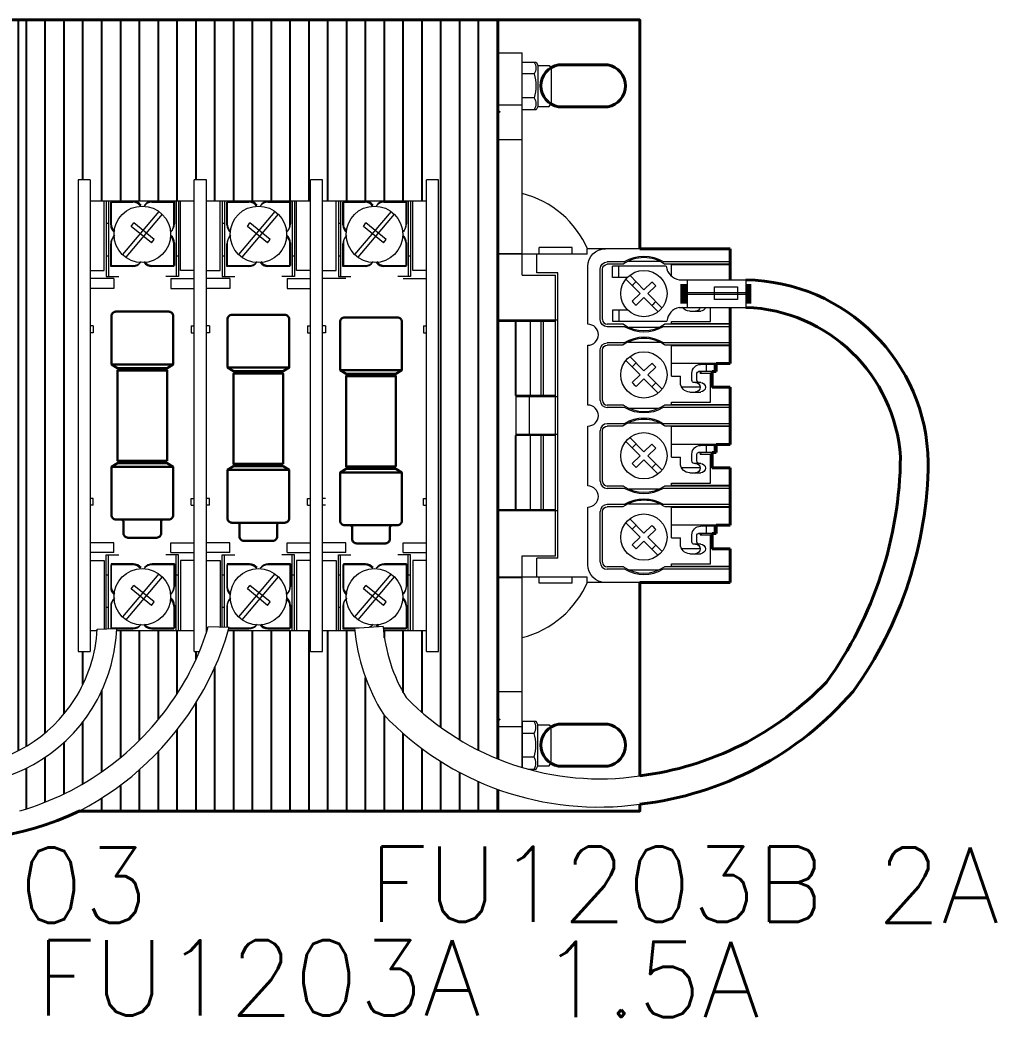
# Model space of a CAD drawing. Header units: inches. Extents: x 0 to 78.1, y 0 to 52.
# Drawn here: x 18.84 to 25.31, y 37.17 to 43.79 of the extents above; entities that cross this region are included whole.
import ezdxf
from ezdxf.enums import TextEntityAlignment as Align

# ---------------------------------------------------------------- set-up
doc = ezdxf.new("R2010")
doc.units = ezdxf.units.IN
doc.header["$MEASUREMENT"] = 0
doc.layers.add('CONTINUOUS1', color=7, linetype='Continuous', lineweight=20)
doc.layers.add('CONTINUOUS2', color=254, linetype='Continuous', lineweight=40)
for name, color, linetype in [('PDF_Geometry', 7, 'Continuous'), ('PRTG', 130, 'Continuous'), ('PSYMS', 7, 'Continuous'), ('PTAG', 150, 'Continuous')]:
    doc.layers.add(name, color=color, linetype=linetype)
doc.styles.add('WD', font='romans.shx')

# ---------------------------------------------------------------- blocks, each defined once
blk = doc.blocks.new('9070TF750D1')
for p, q in [((2.6654, 0.6135), (2.6654, 5.4325)), ((2.7904, 0.7024), (2.7904, 5.4325)), ((2.9154, 0.8284), (2.9154, 5.4325)), ((3.0404, 4.372), (3.0404, 5.4325)), ((3.1654, 4.232), (3.1654, 5.4325)), ((3.2904, 4.232), (3.2904, 5.4325)), ((3.4154, 4.232), (3.4154, 5.4325)), ((3.5404, 4.232), (3.5404, 5.4325)), ((3.6654, 4.232), (3.6654, 5.4325)), ((3.7904, 4.372), (3.7904, 5.4325)), ((3.9154, 4.232), (3.9154, 5.4325)), ((4.0404, 4.232), (4.0404, 5.4325)), ((4.1654, 4.232), (4.1654, 5.4325)), ((4.2904, 4.232), (4.2904, 5.4325)), ((4.4154, 4.232), (4.4154, 5.4325)), ((4.5404, 4.232), (4.5404, 5.4325)), ((4.6654, 4.232), (4.6654, 5.4325)), ((4.7904, 4.232), (4.7904, 5.4325)), ((4.9154, 4.232), (4.9154, 5.4325)), ((5.0404, 4.232), (5.0404, 5.4325)), ((5.1654, 4.232), (5.1654, 5.4325)), ((5.2904, 4.232), (5.2904, 5.4325)), ((5.4154, 0.7377), (5.4154, 5.4325)), ((5.5404, 0.6552), (5.5404, 5.4325)), ((5.6654, 0.5865), (5.6654, 5.4325)), ((5.7904, 0.5299), (5.7904, 5.4325)), ((3.2904, 0.5391), (3.2904, 1.382)), ((3.4154, 0.6528), (3.4154, 1.382)), ((3.5404, 0.7905), (3.5404, 1.382)), ((3.6654, 0.9617), (3.6654, 1.382)), ((4.0404, 0.1825), (4.0404, 1.382)), ((4.1654, 0.1825), (4.1654, 1.382)), ((4.2904, 0.1825), (4.2904, 1.382)), ((4.4154, 0.1825), (4.4154, 1.382)), ((4.5404, 0.1825), (4.5404, 1.382)), ((4.6654, 0.1825), (4.6654, 1.382)), ((4.7904, 0.1825), (4.7904, 1.382)), ((5.0404, 1.3316), (5.0404, 1.382)), ((5.1654, 0.9688), (5.1654, 1.382)), ((5.2904, 0.8367), (5.2904, 1.382)), ((3.0404, 1.0235), (3.0404, 1.242)), ((3.7904, 1.1903), (3.7904, 1.242)), ((3.9154, 0.1825), (3.9154, 1.1378)), ((4.9154, 0.1825), (4.9154, 1.0684)), ((3.1654, 0.4439), (3.1654, 0.9831)), ((3.7904, 0.1825), (3.7904, 0.9019)), ((5.0404, 0.1825), (5.0404, 0.8173)), ((3.0404, 0.3641), (3.0404, 0.7751)), ((3.6654, 0.1825), (3.6654, 0.7228)), ((5.1654, 0.1825), (5.1654, 0.6975)), ((2.9154, 0.2973), (2.9154, 0.6384)), ((5.2904, 0.1825), (5.2904, 0.5965)), ((2.7904, 0.2422), (2.7904, 0.5397)), ((3.5404, 0.1825), (3.5404, 0.578)), ((2.6654, 0.1975), (2.6654, 0.4672)), ((5.4154, 0.1825), (5.4154, 0.5111)), ((3.4154, 0.1825), (3.4154, 0.4574)), ((5.5404, 0.1825), (5.5404, 0.4387)), ((3.2904, 0.1825), (3.2904, 0.3556)), ((5.6654, 0.1825), (5.6654, 0.378)), ((3.1654, 0.1825), (3.1654, 0.2692)), ((5.7904, 0.1825), (5.7904, 0.3277)), ((3.0404, 0.1825), (3.0404, 0.1959))]:
    blk.add_line(p, q)
for points in [[(5.798, 0.5268), (5.798, 5.4325), (2.61, 5.4325), (2.61, 0.5827)], [(3.0149, 0.1825), (5.798, 0.1825), (5.798, 0.3249)]]:
    blk.add_lwpolyline(points)
at = {"layer": 'CONTINUOUS1'}
for p, q in [((5.798, 4.8309), (5.798, 5.2137)), ((5.798, 5.2137), (5.9542, 5.2137)), ((5.798, 5.2137), (5.9542, 5.2137)), ((5.9542, 3.7386), (5.9542, 5.2137)), ((5.9542, 5.1533), (6.0466, 5.1533)), ((5.9542, 4.8367), (5.9542, 5.1533)), ((6.0466, 5.1533), (6.0589, 5.1321)), ((6.0589, 5.1321), (6.0589, 4.8579)), ((6.0589, 5.1312), (6.1332, 5.1312)), ((6.1332, 5.1312), (6.1455, 5.11)), ((6.1455, 5.11), (6.1455, 4.88)), ((6.5235, 5.1348), (6.1945, 5.1348)), ((6.0331, 5.0742), (5.9542, 5.0742)), ((6.0331, 4.9159), (5.9542, 4.9159)), ((6.0331, 4.9159), (5.9542, 4.9159)), ((5.798, 4.87), (5.9542, 4.87)), ((5.798, 4.8309), (5.808, 4.8234)), ((6.0466, 4.8367), (5.9542, 4.8367)), ((6.0589, 4.8579), (6.0466, 4.8367)), ((6.0589, 4.8588), (6.1332, 4.8588)), ((6.1332, 4.8588), (6.1455, 4.88)), ((6.1945, 4.8553), (6.5235, 4.8553)), ((5.808, 4.8234), (5.798, 4.8159)), ((5.798, 0.7981), (5.798, 4.8159)), ((5.798, 4.6394), (5.9542, 4.6394)), ((3.009, 4.372), (3.009, 1.242)), ((3.089, 4.372), (3.009, 4.372)), ((3.089, 4.372), (3.089, 1.242)), ((3.779, 1.242), (3.779, 4.372)), ((3.859, 4.372), (3.779, 4.372)), ((3.859, 1.3678), (3.859, 4.372)), ((4.549, 1.242), (4.549, 4.372)), ((4.629, 4.372), (4.549, 4.372)), ((4.629, 1.242), (4.629, 4.372)), ((5.319, 1.242), (5.319, 4.372)), ((5.399, 4.372), (5.319, 4.372)), ((5.399, 1.242), (5.399, 4.372)), ((3.089, 4.232), (3.779, 4.232)), ((3.1801, 3.7689), (3.1801, 4.232)), ((3.1947, 4.232), (3.1947, 3.7304)), ((3.2096, 4.232), (3.2096, 3.7304)), ((3.2244, 4.2225), (3.3715, 4.2225)), ((3.2244, 4.0722), (3.2244, 4.2225)), ((3.3749, 4.2291), (3.2279, 4.2291)), ((3.2279, 4.2291), (3.2279, 4.0789)), ((3.4965, 4.2225), (3.6435, 4.2225)), ((3.647, 4.2291), (3.4999, 4.2291)), ((3.6435, 4.0722), (3.6435, 4.2225)), ((3.647, 4.2291), (3.647, 4.0789)), ((3.6583, 4.232), (3.6583, 3.7304)), ((3.6733, 4.232), (3.6733, 3.7304)), ((3.6878, 3.7689), (3.6878, 4.232)), ((3.859, 4.232), (4.549, 4.232)), ((3.9501, 3.7689), (3.9501, 4.232)), ((3.9647, 4.232), (3.9647, 3.7304)), ((3.9796, 4.232), (3.9796, 3.7304)), ((3.9944, 4.2225), (4.1415, 4.2225)), ((3.9944, 4.0722), (3.9944, 4.2225)), ((4.1449, 4.2291), (3.9979, 4.2291)), ((3.9979, 4.2291), (3.9979, 4.0789)), ((4.2665, 4.2225), (4.4135, 4.2225)), ((4.417, 4.2291), (4.2699, 4.2291)), ((4.4135, 4.0722), (4.4135, 4.2225)), ((4.417, 4.2291), (4.417, 4.0789)), ((4.4283, 4.232), (4.4283, 3.7304)), ((4.4433, 4.232), (4.4433, 3.7304)), ((4.4578, 3.7689), (4.4578, 4.232)), ((4.629, 4.232), (5.319, 4.232)), ((4.7201, 3.7689), (4.7201, 4.232)), ((4.7347, 4.232), (4.7347, 3.7304)), ((4.7496, 4.232), (4.7496, 3.7304)), ((4.7644, 4.0722), (4.7644, 4.2225)), ((4.7644, 4.2225), (4.9115, 4.2225)), ((4.7679, 4.2291), (4.7679, 4.0789)), ((4.9149, 4.2291), (4.7679, 4.2291)), ((5.0365, 4.2225), (5.1835, 4.2225)), ((5.187, 4.2291), (5.0399, 4.2291)), ((5.1835, 4.0722), (5.1835, 4.2225)), ((5.187, 4.2291), (5.187, 4.0789)), ((5.1983, 4.232), (5.1983, 3.7304)), ((5.2133, 4.232), (5.2133, 3.7304)), ((5.2278, 3.7689), (5.2278, 4.232)), ((3.5442, 4.1614), (3.3024, 3.8762)), ((3.5656, 4.1433), (3.3237, 3.8581)), ((4.3142, 4.1614), (4.0724, 3.8762)), ((4.3356, 4.1433), (4.0937, 3.8581)), ((5.0842, 4.1614), (4.8424, 3.8762)), ((5.1056, 4.1433), (4.8637, 3.8581)), ((3.2096, 4.0811), (3.1947, 4.0811)), ((3.3611, 4.0629), (3.3767, 4.0855)), ((3.4945, 3.953), (3.3611, 4.0629)), ((3.5129, 3.9765), (3.3767, 4.0855)), ((3.9796, 4.0811), (3.9647, 4.0811)), ((4.1311, 4.0629), (4.1467, 4.0855)), ((4.2645, 3.953), (4.1311, 4.0629)), ((4.2829, 3.9765), (4.1467, 4.0855)), ((4.7496, 4.0811), (4.7347, 4.0811)), ((4.9011, 4.0629), (4.9167, 4.0855)), ((5.0345, 3.953), (4.9011, 4.0629)), ((5.0529, 3.9765), (4.9167, 4.0855)), ((3.4945, 3.953), (3.5129, 3.9765)), ((4.2645, 3.953), (4.2829, 3.9765)), ((5.0345, 3.953), (5.0529, 3.9765)), ((3.2244, 3.797), (3.2244, 3.9472)), ((3.2279, 3.9539), (3.2279, 3.8037)), ((3.6435, 3.797), (3.6435, 3.9472)), ((3.647, 3.9539), (3.647, 3.8037)), ((3.9944, 3.797), (3.9944, 3.9472)), ((3.9979, 3.9539), (3.9979, 3.8037)), ((4.4135, 3.797), (4.4135, 3.9472)), ((4.417, 3.9539), (4.417, 3.8037)), ((4.7644, 3.797), (4.7644, 3.9472)), ((4.7679, 3.9539), (4.7679, 3.8037)), ((5.1835, 3.797), (5.1835, 3.9472)), ((5.187, 3.9539), (5.187, 3.8037)), ((6.0675, 3.8787), (6.0675, 3.922)), ((6.2862, 3.922), (6.0675, 3.922)), ((6.2862, 3.8787), (6.2862, 3.922)), ((6.3855, 3.8787), (6.3855, 3.9139)), ((7.3332, 3.9139), (6.3855, 3.9139)), ((7.3332, 3.7075), (7.3332, 3.9139)), ((3.2096, 3.865), (3.1947, 3.865)), ((3.6733, 3.865), (3.6583, 3.865)), ((3.9796, 3.865), (3.9647, 3.865)), ((4.4433, 3.865), (4.4283, 3.865)), ((4.7496, 3.865), (4.7347, 3.865)), ((5.2133, 3.865), (5.1983, 3.865)), ((5.798, 3.883), (5.9542, 3.883)), ((6.3855, 3.8787), (5.798, 3.8787)), ((5.798, 1.7353), (5.798, 3.8787)), ((6.0519, 3.7537), (6.0519, 3.8787)), ((3.3715, 3.797), (3.2244, 3.797)), ((3.2279, 3.8037), (3.3749, 3.8037)), ((3.6435, 3.797), (3.4965, 3.797)), ((3.4999, 3.8037), (3.647, 3.8037)), ((4.1415, 3.797), (3.9944, 3.797)), ((3.9979, 3.8037), (4.1449, 3.8037)), ((4.4135, 3.797), (4.2665, 3.797)), ((4.2699, 3.8037), (4.417, 3.8037)), ((4.9115, 3.797), (4.7644, 3.797)), ((4.7679, 3.8037), (4.9149, 3.8037)), ((5.1835, 3.797), (5.0365, 3.797)), ((5.0399, 3.8037), (5.187, 3.8037)), ((6.3898, 3.4136), (6.3898, 3.7969)), ((6.4714, 3.4439), (6.4714, 3.7796)), ((6.487, 3.4438), (6.487, 3.7798)), ((6.6225, 3.8108), (6.518, 3.8108)), ((6.6317, 3.8264), (6.5182, 3.8264)), ((6.5535, 3.7232), (6.5535, 3.7985)), ((6.909, 3.7985), (6.5535, 3.7985)), ((6.5946, 3.7232), (6.5946, 3.7985)), ((6.8656, 3.8294), (6.6586, 3.8294)), ((7.3332, 3.8264), (6.8926, 3.8264)), ((7.3332, 3.8108), (6.9018, 3.8108)), ((6.944, 3.7341), (6.944, 3.8077)), ((7.3332, 3.8075), (6.944, 3.8075)), ((3.089, 3.7689), (3.1801, 3.7689)), ((3.244, 3.716), (3.089, 3.716)), ((3.1947, 3.7304), (3.2779, 3.7304)), ((3.244, 3.716), (3.244, 3.651)), ((3.6733, 3.7304), (3.5901, 3.7304)), ((3.624, 3.716), (3.779, 3.716)), ((3.624, 3.716), (3.624, 3.651)), ((3.779, 3.7689), (3.6878, 3.7689)), ((3.859, 3.7689), (3.9501, 3.7689)), ((4.014, 3.716), (3.859, 3.716)), ((3.9647, 3.7304), (4.0479, 3.7304)), ((4.014, 3.716), (4.014, 3.651)), ((4.4433, 3.7304), (4.3601, 3.7304)), ((4.394, 3.716), (4.549, 3.716)), ((4.394, 3.716), (4.394, 3.651)), ((4.549, 3.7689), (4.4578, 3.7689)), ((4.629, 3.7689), (4.7201, 3.7689)), ((4.784, 3.716), (4.629, 3.716)), ((4.7347, 3.7304), (4.8179, 3.7304)), ((5.2133, 3.7304), (5.1301, 3.7304)), ((5.164, 3.716), (5.319, 3.716)), ((5.319, 3.7689), (5.2278, 3.7689)), ((5.9542, 3.7386), (6.1745, 3.7386)), ((6.1901, 3.7537), (6.0519, 3.7537)), ((6.1745, 1.8764), (6.1745, 3.7386)), ((6.1901, 1.8603), (6.1901, 3.7537)), ((6.6519, 3.7232), (6.5535, 3.7232)), ((6.6421, 3.7121), (6.7361, 3.6166)), ((6.6683, 3.7379), (6.7623, 3.6425)), ((6.9958, 3.7075), (7.439, 3.7075)), ((7.0486, 3.7075), (7.0486, 3.5254)), ((7.439, 3.7075), (7.439, 3.5254)), ((3.244, 3.651), (3.089, 3.651)), ((3.624, 3.651), (3.779, 3.651)), ((4.014, 3.651), (3.859, 3.651)), ((4.394, 3.651), (4.549, 3.651)), ((6.8137, 3.6931), (6.7623, 3.6425)), ((6.84, 3.6672), (6.7882, 3.6162)), ((7.049, 3.6749), (7.005, 3.6749)), ((7.049, 3.6722), (7.005, 3.6722)), ((7.049, 3.6695), (7.005, 3.6695)), ((7.049, 3.6667), (7.005, 3.6667)), ((7.049, 3.664), (7.005, 3.664)), ((7.049, 3.6613), (7.005, 3.6613)), ((7.049, 3.6586), (7.005, 3.6586)), ((7.049, 3.6559), (7.005, 3.6559)), ((7.049, 3.6532), (7.005, 3.6532)), ((7.049, 3.6505), (7.005, 3.6505)), ((7.049, 3.6477), (7.005, 3.6477)), ((7.049, 3.645), (7.005, 3.645)), ((7.049, 3.6423), (7.005, 3.6423)), ((7.049, 3.6396), (7.005, 3.6396)), ((7.4728, 3.6749), (7.439, 3.6749)), ((7.4728, 3.6722), (7.439, 3.6722)), ((7.4728, 3.6695), (7.439, 3.6695)), ((7.4728, 3.6667), (7.439, 3.6667)), ((7.4728, 3.664), (7.439, 3.664)), ((7.4728, 3.6613), (7.439, 3.6613)), ((7.4728, 3.6586), (7.439, 3.6586)), ((7.4728, 3.6559), (7.439, 3.6559)), ((7.4728, 3.6532), (7.439, 3.6532)), ((7.4728, 3.6505), (7.439, 3.6505)), ((7.4728, 3.6477), (7.439, 3.6477)), ((7.4728, 3.645), (7.439, 3.645)), ((7.4728, 3.6423), (7.439, 3.6423)), ((7.4728, 3.6396), (7.439, 3.6396)), ((6.7361, 3.6166), (6.6844, 3.5657)), ((6.762, 3.5904), (6.7103, 3.5395)), ((6.762, 3.5904), (6.856, 3.495)), ((6.7882, 3.6162), (6.8822, 3.5208)), ((7.049, 3.6369), (7.005, 3.6369)), ((7.049, 3.6342), (7.005, 3.6342)), ((7.049, 3.6314), (7.005, 3.6314)), ((7.049, 3.6287), (7.005, 3.6287)), ((7.049, 3.626), (7.005, 3.626)), ((7.049, 3.6233), (7.005, 3.6233)), ((7.049, 3.6206), (7.005, 3.6206)), ((7.049, 3.6179), (7.005, 3.6179)), ((7.049, 3.6152), (7.005, 3.6152)), ((7.049, 3.6124), (7.005, 3.6124)), ((7.049, 3.6097), (7.005, 3.6097)), ((7.049, 3.607), (7.005, 3.607)), ((7.049, 3.6043), (7.005, 3.6043)), ((7.049, 3.6016), (7.005, 3.6016)), ((7.049, 3.5989), (7.005, 3.5989)), ((7.049, 3.5961), (7.005, 3.5961)), ((7.049, 3.5934), (7.005, 3.5934)), ((7.049, 3.5907), (7.005, 3.5907)), ((7.049, 3.588), (7.005, 3.588)), ((7.049, 3.5853), (7.005, 3.5853)), ((7.049, 3.5826), (7.005, 3.5826)), ((7.049, 3.5799), (7.005, 3.5799)), ((7.049, 3.5771), (7.005, 3.5771)), ((7.049, 3.5744), (7.005, 3.5744)), ((7.439, 3.6227), (7.0486, 3.6227)), ((7.439, 3.6102), (7.0486, 3.6102)), ((7.4728, 3.6369), (7.439, 3.6369)), ((7.4728, 3.6342), (7.439, 3.6342)), ((7.4728, 3.6314), (7.439, 3.6314)), ((7.4728, 3.6287), (7.439, 3.6287)), ((7.4728, 3.626), (7.439, 3.626)), ((7.4728, 3.6233), (7.439, 3.6233)), ((7.4728, 3.6206), (7.439, 3.6206)), ((7.4728, 3.6179), (7.439, 3.6179)), ((7.4728, 3.6152), (7.439, 3.6152)), ((7.4728, 3.6124), (7.439, 3.6124)), ((7.4728, 3.6097), (7.439, 3.6097)), ((7.4728, 3.607), (7.439, 3.607)), ((7.4728, 3.6043), (7.439, 3.6043)), ((7.4728, 3.6016), (7.439, 3.6016)), ((7.4728, 3.5989), (7.439, 3.5989)), ((7.4728, 3.5961), (7.439, 3.5961)), ((7.4728, 3.5934), (7.439, 3.5934)), ((7.4728, 3.5907), (7.439, 3.5907)), ((7.4728, 3.588), (7.439, 3.588)), ((7.4728, 3.5853), (7.439, 3.5853)), ((7.4728, 3.5826), (7.439, 3.5826)), ((7.4728, 3.5799), (7.439, 3.5799)), ((7.4728, 3.5771), (7.439, 3.5771)), ((7.4728, 3.5744), (7.439, 3.5744)), ((6.9958, 3.5254), (7.439, 3.5254)), ((7.049, 3.5717), (7.005, 3.5717)), ((7.049, 3.569), (7.005, 3.569)), ((7.049, 3.5663), (7.005, 3.5663)), ((7.049, 3.5636), (7.005, 3.5636)), ((7.049, 3.5609), (7.005, 3.5609)), ((7.049, 3.5581), (7.005, 3.5581)), ((7.049, 3.5554), (7.005, 3.5554)), ((7.049, 3.5527), (7.005, 3.5527)), ((7.2047, 3.4324), (7.2047, 3.5254)), ((7.3332, 3.5254), (7.3332, 3.1524)), ((7.4728, 3.5717), (7.439, 3.5717)), ((7.4728, 3.569), (7.439, 3.569)), ((7.4728, 3.5663), (7.439, 3.5663)), ((7.4728, 3.5636), (7.439, 3.5636)), ((7.4728, 3.5609), (7.439, 3.5609)), ((7.4728, 3.5581), (7.439, 3.5581)), ((7.4728, 3.5554), (7.439, 3.5554)), ((7.4728, 3.5527), (7.439, 3.5527)), ((6.5535, 3.5062), (6.5535, 3.4344)), ((6.6553, 3.5062), (6.5535, 3.5062)), ((6.5946, 3.5062), (6.5946, 3.4344)), ((7.0665, 3.5004), (7.1384, 3.5004)), ((3.109, 3.402), (3.089, 3.402)), ((3.109, 3.402), (3.109, 3.357)), ((3.759, 3.402), (3.779, 3.402)), ((3.759, 3.402), (3.759, 3.357)), ((3.879, 3.402), (3.859, 3.402)), ((3.879, 3.402), (3.879, 3.357)), ((4.529, 3.402), (4.549, 3.402)), ((4.529, 3.402), (4.529, 3.357)), ((4.649, 3.402), (4.629, 3.402)), ((4.649, 3.402), (4.649, 3.357)), ((5.299, 3.402), (5.319, 3.402)), ((5.299, 3.402), (5.299, 3.357)), ((6.1901, 3.4398), (5.798, 3.4398)), ((6.1745, 3.4325), (5.798, 3.4325)), ((5.9089, 2.9403), (5.9089, 3.4325)), ((5.9149, 2.1742), (5.9149, 3.4398)), ((6.0086, 2.932), (6.0086, 3.4398)), ((6.0808, 2.9403), (6.0808, 3.4325)), ((6.0964, 2.932), (6.0964, 3.4398)), ((6.1901, 2.932), (6.1901, 3.4398)), ((6.6264, 3.4128), (6.518, 3.4128)), ((6.6363, 3.3971), (6.5182, 3.3971)), ((6.5535, 3.4344), (6.9142, 3.4344)), ((6.8602, 3.3919), (6.664, 3.3919)), ((7.3332, 3.3971), (6.888, 3.3971)), ((7.3332, 3.4128), (6.8978, 3.4128)), ((6.944, 3.4324), (7.2047, 3.4324)), ((6.944, 3.4162), (6.944, 3.4324)), ((7.3332, 3.416), (6.944, 3.416)), ((3.109, 3.357), (3.089, 3.357)), ((3.759, 3.357), (3.779, 3.357)), ((3.879, 3.357), (3.859, 3.357)), ((4.529, 3.357), (4.549, 3.357)), ((4.649, 3.357), (4.629, 3.357)), ((5.299, 3.357), (5.319, 3.357)), ((5.798, 2.37), (5.798, 3.245)), ((6.3898, 2.8771), (6.3898, 3.2736)), ((6.4714, 2.9074), (6.4714, 3.2431)), ((6.487, 2.9073), (6.487, 3.2433)), ((6.6225, 3.2743), (6.518, 3.2743)), ((6.6317, 3.2899), (6.5182, 3.2899)), ((6.8713, 3.2926), (6.6586, 3.2926)), ((7.3332, 3.2899), (6.8926, 3.2899)), ((7.3332, 3.2743), (6.9018, 3.2743)), ((6.944, 3.0684), (6.944, 3.2743)), ((7.3332, 3.271), (6.944, 3.271)), ((6.6683, 3.1985), (6.7623, 3.1031)), ((6.6421, 3.1727), (6.7361, 3.0772)), ((6.8137, 3.1537), (6.7623, 3.1031)), ((6.84, 3.1278), (6.7882, 3.0768)), ((7.3332, 3.1524), (6.944, 3.1524)), ((7.2312, 3.1462), (7.1376, 3.1462)), ((7.176, 3.0986), (7.176, 3.1462)), ((7.2312, 3.0986), (7.2312, 3.1462)), ((6.7361, 3.0772), (6.6844, 3.0263)), ((6.762, 3.051), (6.7103, 3.0001)), ((6.762, 3.051), (6.856, 2.9556)), ((6.7882, 3.0768), (6.8822, 2.9814)), ((6.944, 3.0684), (7.004, 3.0684)), ((7.004, 3.0261), (7.004, 3.0684)), ((7.08, 3.0417), (7.08, 3.0886)), ((7.1137, 3.0417), (7.1137, 3.0886)), ((7.2312, 3.0986), (7.1237, 3.0986)), ((7.1352, 3.0886), (7.2047, 3.0886)), ((7.2047, 2.8956), (7.2047, 3.0886)), ((7.1359, 2.9962), (7.0118, 2.9962)), ((7.1384, 3.0261), (7.0956, 3.0261)), ((7.3332, 2.9962), (7.2047, 2.9962)), ((7.3332, 2.6159), (7.3332, 2.9962)), ((6.1745, 2.9403), (5.9089, 2.9403)), ((6.1901, 2.932), (5.9149, 2.932)), ((6.0026, 2.6747), (6.0026, 2.9403)), ((7.0665, 2.9636), (7.1384, 2.9636)), ((6.6264, 2.8763), (6.518, 2.8763)), ((6.6363, 2.8606), (6.5182, 2.8606)), ((6.8596, 2.8551), (6.6586, 2.8551)), ((7.3332, 2.8606), (6.888, 2.8606)), ((7.3332, 2.8763), (6.8978, 2.8763)), ((6.944, 2.8956), (7.2047, 2.8956)), ((6.944, 2.8763), (6.944, 2.8956)), ((7.3332, 2.8795), (6.944, 2.8795)), ((6.3898, 2.3404), (6.3898, 2.7371)), ((6.6225, 2.7378), (6.518, 2.7378)), ((6.6317, 2.7534), (6.5182, 2.7534)), ((6.8656, 2.7561), (6.6586, 2.7561)), ((7.3332, 2.7534), (6.8926, 2.7534)), ((7.3332, 2.7378), (6.9018, 2.7378)), ((6.944, 2.5319), (6.944, 2.7378)), ((7.3332, 2.7345), (6.944, 2.7345)), ((6.1745, 2.6747), (5.9089, 2.6747)), ((5.9089, 2.1825), (5.9089, 2.6747)), ((6.1901, 2.682), (5.9149, 2.682)), ((6.0086, 2.1742), (6.0086, 2.682)), ((6.0808, 2.1825), (6.0808, 2.6747)), ((6.0964, 2.1742), (6.0964, 2.682)), ((6.1901, 2.1742), (6.1901, 2.682)), ((6.4714, 2.3709), (6.4714, 2.7066)), ((6.487, 2.3708), (6.487, 2.7068)), ((6.6683, 2.6617), (6.7623, 2.5663)), ((6.6421, 2.6359), (6.7361, 2.5405)), ((6.8137, 2.6169), (6.7623, 2.5663)), ((6.84, 2.5911), (6.7882, 2.5401)), ((7.3332, 2.6159), (6.944, 2.6159)), ((7.2312, 2.6097), (7.1376, 2.6097)), ((7.176, 2.5621), (7.176, 2.6097)), ((7.2312, 2.5621), (7.2312, 2.6097)), ((6.7361, 2.5405), (6.6844, 2.4895)), ((6.7882, 2.5401), (6.8822, 2.4446)), ((6.944, 2.5319), (7.004, 2.5319)), ((7.004, 2.4896), (7.004, 2.5319)), ((7.08, 2.5052), (7.08, 2.5521)), ((7.1137, 2.5052), (7.1137, 2.5521)), ((7.2312, 2.5621), (7.1237, 2.5621)), ((7.1352, 2.5521), (7.2047, 2.5521)), ((7.2047, 2.3591), (7.2047, 2.5521)), ((6.762, 2.5142), (6.7103, 2.4633)), ((6.762, 2.5142), (6.856, 2.4188)), ((7.1359, 2.4597), (7.0118, 2.4597)), ((7.1384, 2.4896), (7.0956, 2.4896)), ((7.3332, 2.4597), (7.2047, 2.4597)), ((7.3332, 2.0792), (7.3332, 2.4597)), ((7.0665, 2.4271), (7.1384, 2.4271)), ((6.6264, 2.3398), (6.518, 2.3398)), ((6.6363, 2.3241), (6.5182, 2.3241)), ((6.8596, 2.3186), (6.6646, 2.3186)), ((7.3332, 2.3241), (6.888, 2.3241)), ((7.3332, 2.3398), (6.8978, 2.3398)), ((6.944, 2.3591), (7.2047, 2.3591)), ((6.944, 2.3398), (6.944, 2.3591)), ((7.3332, 2.343), (6.944, 2.343)), ((3.109, 2.257), (3.089, 2.257)), ((3.109, 2.212), (3.109, 2.257)), ((3.759, 2.257), (3.779, 2.257)), ((3.759, 2.212), (3.759, 2.257)), ((3.879, 2.257), (3.859, 2.257)), ((3.879, 2.212), (3.879, 2.257)), ((4.529, 2.257), (4.549, 2.257)), ((4.529, 2.212), (4.529, 2.257)), ((4.649, 2.257), (4.629, 2.257)), ((5.299, 2.212), (5.299, 2.257)), ((5.299, 2.257), (5.319, 2.257)), ((3.109, 2.212), (3.089, 2.212)), ((3.759, 2.212), (3.779, 2.212)), ((3.879, 2.212), (3.859, 2.212)), ((4.529, 2.212), (4.549, 2.212)), ((4.649, 2.212), (4.629, 2.212)), ((5.299, 2.212), (5.319, 2.212)), ((6.3898, 1.8171), (6.3898, 2.2004)), ((6.6225, 2.201), (6.518, 2.201)), ((6.6317, 2.2166), (6.5182, 2.2166)), ((6.8656, 2.2196), (6.6586, 2.2196)), ((7.3332, 2.2166), (6.8926, 2.2166)), ((7.3332, 2.201), (6.9018, 2.201)), ((6.944, 1.9954), (6.944, 2.201)), ((7.3332, 2.1978), (6.944, 2.1978)), ((6.1745, 2.1825), (5.798, 2.1825)), ((6.1901, 2.1742), (5.798, 2.1742)), ((6.4714, 1.8342), (6.4714, 2.1698)), ((6.487, 1.834), (6.487, 2.17)), ((6.6683, 2.1223), (6.7623, 2.0269)), ((6.6421, 2.0965), (6.7361, 2.0011)), ((6.8137, 2.0775), (6.7623, 2.0269)), ((6.84, 2.0517), (6.7882, 2.0007)), ((7.3332, 2.0792), (6.944, 2.0792)), ((7.2312, 2.0732), (7.1376, 2.0732)), ((7.176, 2.0256), (7.176, 2.0732)), ((7.2312, 2.0256), (7.2312, 2.0732)), ((6.7361, 2.0011), (6.6844, 1.9501)), ((6.7882, 2.0007), (6.8822, 1.9052)), ((6.944, 1.9954), (7.004, 1.9954)), ((7.004, 1.9531), (7.004, 1.9954)), ((7.08, 1.9687), (7.08, 2.0156)), ((7.1137, 1.9687), (7.1137, 2.0156)), ((7.2312, 2.0256), (7.1237, 2.0256)), ((7.1352, 2.0156), (7.2047, 2.0156)), ((7.2047, 1.8226), (7.2047, 2.0156)), ((3.244, 1.963), (3.089, 1.963)), ((3.244, 1.898), (3.244, 1.963)), ((3.624, 1.963), (3.779, 1.963)), ((3.624, 1.898), (3.624, 1.963)), ((4.014, 1.963), (3.859, 1.963)), ((4.014, 1.898), (4.014, 1.963)), ((4.394, 1.963), (4.549, 1.963)), ((4.394, 1.898), (4.394, 1.963)), ((4.784, 1.963), (4.629, 1.963)), ((4.784, 1.898), (4.784, 1.963)), ((5.164, 1.963), (5.319, 1.963)), ((5.164, 1.898), (5.164, 1.963)), ((6.762, 1.9748), (6.7103, 1.9239)), ((6.762, 1.9748), (6.856, 1.8794)), ((7.1359, 1.9229), (7.0118, 1.9229)), ((7.1384, 1.9531), (7.0956, 1.9531)), ((7.3332, 1.9229), (7.2047, 1.9229)), ((7.3332, 1.7001), (7.3332, 1.9229)), ((3.244, 1.898), (3.089, 1.898)), ((3.1947, 1.3924), (3.1947, 1.8837)), ((3.1947, 1.8837), (3.2779, 1.8837)), ((3.2096, 1.3929), (3.2096, 1.8837)), ((3.6733, 1.8837), (3.5901, 1.8837)), ((3.624, 1.898), (3.779, 1.898)), ((3.6583, 1.382), (3.6583, 1.8837)), ((3.6733, 1.382), (3.6733, 1.8837)), ((4.014, 1.898), (3.859, 1.898)), ((3.9647, 1.4044), (3.9647, 1.8837)), ((3.9647, 1.8837), (4.0479, 1.8837)), ((3.9796, 1.404), (3.9796, 1.8837)), ((4.4433, 1.8837), (4.3601, 1.8837)), ((4.394, 1.898), (4.549, 1.898)), ((4.4283, 1.382), (4.4283, 1.8837)), ((4.4433, 1.382), (4.4433, 1.8837)), ((4.784, 1.898), (4.629, 1.898)), ((4.7347, 1.382), (4.7347, 1.8837)), ((4.7347, 1.8837), (4.8179, 1.8837)), ((4.7496, 1.382), (4.7496, 1.8837)), ((5.2133, 1.8837), (5.1301, 1.8837)), ((5.164, 1.898), (5.319, 1.898)), ((5.1983, 1.382), (5.1983, 1.8837)), ((5.2133, 1.382), (5.2133, 1.8837)), ((5.9542, 0.4722), (5.9542, 1.8764)), ((5.9542, 1.8764), (6.1745, 1.8764)), ((6.1901, 1.8603), (6.0519, 1.8603)), ((6.0519, 1.7353), (6.0519, 1.8603)), ((7.0665, 1.8906), (7.1384, 1.8906)), ((3.089, 1.8452), (3.1801, 1.8452)), ((3.1801, 1.8452), (3.1801, 1.3919)), ((3.3715, 1.8171), (3.2244, 1.8171)), ((3.2244, 1.8171), (3.2244, 1.6668)), ((3.3749, 1.8237), (3.2279, 1.8237)), ((3.2279, 1.8237), (3.2279, 1.6735)), ((3.6435, 1.8171), (3.4965, 1.8171)), ((3.647, 1.8237), (3.4999, 1.8237)), ((3.6435, 1.8171), (3.6435, 1.6668)), ((3.647, 1.8237), (3.647, 1.6735)), ((3.6878, 1.8452), (3.6878, 1.382)), ((3.779, 1.8452), (3.6878, 1.8452)), ((3.859, 1.8452), (3.9501, 1.8452)), ((3.9501, 1.8452), (3.9501, 1.4048)), ((4.1415, 1.8171), (3.9944, 1.8171)), ((3.9944, 1.8171), (3.9944, 1.6668)), ((4.1449, 1.8237), (3.9979, 1.8237)), ((3.9979, 1.8237), (3.9979, 1.6735)), ((4.4135, 1.8171), (4.2665, 1.8171)), ((4.417, 1.8237), (4.2699, 1.8237)), ((4.4135, 1.8171), (4.4135, 1.6668)), ((4.417, 1.8237), (4.417, 1.6735)), ((4.4578, 1.8452), (4.4578, 1.382)), ((4.549, 1.8452), (4.4578, 1.8452)), ((4.629, 1.8452), (4.7201, 1.8452)), ((4.7201, 1.8452), (4.7201, 1.382)), ((4.7644, 1.8171), (4.7644, 1.6668)), ((4.9115, 1.8171), (4.7644, 1.8171)), ((4.7679, 1.8237), (4.7679, 1.6735)), ((4.9149, 1.8237), (4.7679, 1.8237)), ((5.1835, 1.8171), (5.0365, 1.8171)), ((5.187, 1.8237), (5.0399, 1.8237)), ((5.1835, 1.8171), (5.1835, 1.6668)), ((5.187, 1.8237), (5.187, 1.6735)), ((5.2278, 1.8452), (5.2278, 1.382)), ((5.319, 1.8452), (5.2278, 1.8452)), ((6.6264, 1.803), (6.518, 1.803)), ((6.6363, 1.7874), (6.5182, 1.7874)), ((7.3332, 1.7874), (6.888, 1.7874)), ((7.3332, 1.803), (6.8978, 1.803)), ((6.944, 1.8226), (7.2047, 1.8226)), ((6.944, 1.803), (6.944, 1.8226)), ((7.3332, 1.8063), (6.944, 1.8063)), ((3.2096, 1.7491), (3.1947, 1.7491)), ((3.5442, 1.756), (3.3024, 1.4708)), ((3.5656, 1.7379), (3.3237, 1.4527)), ((3.6733, 1.7491), (3.6583, 1.7491)), ((3.9796, 1.7491), (3.9647, 1.7491)), ((4.3142, 1.756), (4.0724, 1.4708)), ((4.3356, 1.7379), (4.0937, 1.4527)), ((4.4433, 1.7491), (4.4283, 1.7491)), ((4.7496, 1.7491), (4.7347, 1.7491)), ((5.0842, 1.756), (4.8424, 1.4708)), ((5.1056, 1.7379), (4.8637, 1.4527)), ((5.2133, 1.7491), (5.1983, 1.7491)), ((6.3855, 1.7353), (5.798, 1.7353)), ((5.798, 1.7319), (5.9542, 1.7319)), ((6.0675, 1.6943), (6.0675, 1.7353)), ((6.2862, 1.6943), (6.2862, 1.7353)), ((6.3855, 1.7001), (6.3855, 1.7353)), ((6.8602, 1.7821), (6.6641, 1.7821)), ((3.3611, 1.6575), (3.3767, 1.6801)), ((3.4945, 1.5476), (3.3611, 1.6575)), ((3.5129, 1.5711), (3.3767, 1.6801)), ((4.1311, 1.6575), (4.1467, 1.6801)), ((4.2645, 1.5476), (4.1311, 1.6575)), ((4.2829, 1.5711), (4.1467, 1.6801)), ((4.9011, 1.6575), (4.9167, 1.6801)), ((5.0345, 1.5476), (4.9011, 1.6575)), ((5.0529, 1.5711), (4.9167, 1.6801)), ((6.2862, 1.6943), (6.0675, 1.6943)), ((7.3332, 1.7001), (6.3855, 1.7001)), ((3.2096, 1.533), (3.1947, 1.533)), ((3.2244, 1.5418), (3.2244, 1.3916)), ((3.2279, 1.5485), (3.2279, 1.3982)), ((3.4945, 1.5476), (3.5129, 1.5711)), ((3.6435, 1.5418), (3.6435, 1.3916)), ((3.647, 1.5485), (3.647, 1.3982)), ((3.9796, 1.533), (3.9647, 1.533)), ((3.9944, 1.5418), (3.9944, 1.4036)), ((3.9979, 1.5485), (3.9979, 1.4035)), ((4.2645, 1.5476), (4.2829, 1.5711)), ((4.4135, 1.5418), (4.4135, 1.3916)), ((4.417, 1.5485), (4.417, 1.3982)), ((4.7496, 1.533), (4.7347, 1.533)), ((4.7644, 1.5418), (4.7644, 1.3916)), ((4.7679, 1.5485), (4.7679, 1.3982)), ((5.0345, 1.5476), (5.0529, 1.5711)), ((5.1835, 1.5418), (5.1835, 1.3916)), ((5.187, 1.5485), (5.187, 1.3982)), ((3.1352, 1.3903), (3.2645, 1.3947)), ((3.2279, 1.3982), (3.3749, 1.3982)), ((3.2644, 1.3916), (3.3715, 1.3916)), ((3.4965, 1.3916), (3.6435, 1.3916)), ((3.4999, 1.3982), (3.647, 1.3982)), ((3.8726, 1.407), (4.0111, 1.4031)), ((4.0078, 1.3916), (4.1415, 1.3916)), ((4.0097, 1.3982), (4.1449, 1.3982)), ((4.2665, 1.3916), (4.4135, 1.3916)), ((4.2699, 1.3982), (4.417, 1.3982)), ((4.7644, 1.3916), (4.8427, 1.3916)), ((4.7679, 1.3982), (4.8714, 1.3982)), ((4.8422, 1.3962), (5.031, 1.4093)), ((5.0365, 1.3916), (5.1835, 1.3916)), ((5.0399, 1.3982), (5.187, 1.3982)), ((3.089, 1.382), (3.1347, 1.382)), ((3.2639, 1.382), (3.779, 1.382)), ((3.859, 1.382), (3.8635, 1.382)), ((4.005, 1.382), (4.549, 1.382)), ((4.629, 1.382), (4.8436, 1.382)), ((5.0337, 1.382), (5.319, 1.382)), ((3.009, 1.242), (3.089, 1.242)), ((3.779, 1.242), (3.8127, 1.242)), ((4.549, 1.242), (4.629, 1.242)), ((5.319, 1.242), (5.399, 1.242)), ((5.798, 0.9756), (5.9542, 0.9756)), ((5.798, 0.7981), (5.808, 0.7906)), ((5.808, 0.7906), (5.798, 0.7831)), ((5.798, 0.5268), (5.798, 0.7831)), ((5.798, 0.745), (5.9542, 0.745)), ((5.9542, 0.7777), (5.9542, 0.4722)), ((6.0466, 0.7777), (5.9542, 0.7777)), ((6.0589, 0.7564), (6.0466, 0.7777)), ((6.0589, 0.4822), (6.0589, 0.7564)), ((6.0589, 0.7556), (6.1332, 0.7556)), ((6.1332, 0.7556), (6.1455, 0.7344)), ((6.1455, 0.5043), (6.1455, 0.7344)), ((6.1945, 0.7598), (6.5235, 0.7598)), ((6.0331, 0.6985), (5.9542, 0.6985)), ((6.0331, 0.6985), (5.9542, 0.6985)), ((6.0331, 0.5402), (5.9542, 0.5402)), ((6.0466, 0.461), (6.0589, 0.4822)), ((6.0589, 0.4831), (6.1332, 0.4831)), ((6.1332, 0.4831), (6.1455, 0.5043)), ((6.5235, 0.4803), (6.1945, 0.4803)), ((5.9932, 0.461), (6.0466, 0.461))]:
    blk.add_line(p, q, dxfattribs=at)
for points in [[(6.0331, 5.1533, -0.309401), (6.0331, 5.0742, -0.154701), (6.0331, 4.9159, -0.309401), (6.0331, 4.8367, -0.309401)], [(2.9845, 0.9233, 0.128797), (3.1352, 1.3903)], [(3.1356, 0.9233, 0.113297), (3.2645, 1.3947)], [(3.6473, 0.9344, 0.0766), (3.8711, 1.4068)], [(3.81, 0.9344, 0.065963), (4.0111, 1.4031)], [(4.8422, 1.3962, 0.115953), (5.0331, 0.8249)], [(5.0311, 1.4086, 0.114764), (5.184, 0.9367)], [(2.6221, 0.1844, 0.176029), (3.6473, 0.9344)], [(3.0186, 0.1844, 0.139277), (3.81, 0.9344)], [(5.184, 0.9367, 0.239814), (6.734, 0.4161, 0.239814)], [(2.2521, 0.4798, 0.233038), (2.9845, 0.9233)], [(2.2568, 0.359, 0.26146), (3.1356, 0.9233)], [(5.0331, 0.8249, 0.242804), (6.734, 0.2286, 0.242804)], [(6.0331, 0.461, 0.309401), (6.0331, 0.5402, 0.154701), (6.0331, 0.6985, 0.309401), (6.0331, 0.7777, 0.309401)]]:
    blk.add_lwpolyline(points, format="xyb", dxfattribs=at)
blk.add_lwpolyline([(7.2299, 3.5766), (7.2299, 3.6607), (7.3826, 3.6607), (7.3826, 3.5766)], close=True, dxfattribs=at)
for centre, radius in [((3.434, 4.0097), 0.1875), ((3.434, 4.0097), 0.1875), ((4.204, 4.0097), 0.1875), ((4.204, 4.0097), 0.1875), ((4.974, 4.0097), 0.1875), ((4.974, 4.0097), 0.1875), ((6.7621, 3.6164), 0.1535), ((6.7621, 3.077), 0.1535), ((6.7621, 2.5403), 0.1535), ((6.7621, 2.0009), 0.1535), ((3.434, 1.6043), 0.1875), ((3.434, 1.6043), 0.1875), ((4.204, 1.6043), 0.1875), ((4.204, 1.6043), 0.1875), ((4.974, 1.6043), 0.1875), ((4.974, 1.6043), 0.1875)]:
    blk.add_circle(centre, radius, dxfattribs=at)
for centre, radius, start, end in [((6.2213, 4.995), 0.1423, 100.86383, 259.13617), ((6.4967, 4.995), 0.1423, 280.86383, 79.13617), ((5.7953, 3.6547), 0.6462, 23.12317, 75.75935), ((3.3715, 4.16), 0.0625, 36.20303, 90), ((3.3749, 4.1666), 0.0625, 36.20281, 90), ((3.4965, 4.16), 0.0625, 90, 143.797), ((3.4999, 4.1666), 0.0625, 90, 143.79719), ((4.1415, 4.16), 0.0625, 36.20303, 90), ((4.1449, 4.1666), 0.0625, 36.20281, 90), ((4.2665, 4.16), 0.0625, 90, 143.797), ((4.2699, 4.1666), 0.0625, 90, 143.79719), ((4.9115, 4.16), 0.0625, 36.20303, 90), ((4.9149, 4.1666), 0.0625, 36.20281, 90), ((5.0365, 4.16), 0.0625, 90, 143.797), ((5.0399, 4.1666), 0.0625, 90, 143.79719), ((3.2869, 4.0722), 0.0625, 180, 230.70631), ((3.2904, 4.0789), 0.0625, 180, 230.70631), ((3.581, 4.0722), 0.0625, 309.29374, 0), ((3.5845, 4.0789), 0.0625, 309.29396, 0), ((4.0569, 4.0722), 0.0625, 180, 230.70631), ((4.0604, 4.0789), 0.0625, 180, 230.70631), ((4.351, 4.0722), 0.0625, 309.29374, 0), ((4.3545, 4.0789), 0.0625, 309.29396, 0), ((4.8269, 4.0722), 0.0625, 180, 230.70631), ((4.8304, 4.0789), 0.0625, 180, 230.70631), ((5.121, 4.0722), 0.0625, 309.29374, 0), ((5.1245, 4.0789), 0.0625, 309.29396, 0), ((3.2869, 3.9472), 0.0625, 129.29369, 180), ((3.2904, 3.9539), 0.0625, 129.29369, 180), ((3.581, 3.9472), 0.0625, 0, 50.70604), ((3.5845, 3.9539), 0.0625, 0, 50.70626), ((4.0569, 3.9472), 0.0625, 129.29369, 180), ((4.0604, 3.9539), 0.0625, 129.29369, 180), ((4.351, 3.9472), 0.0625, 0, 50.70604), ((4.3545, 3.9539), 0.0625, 0, 50.70626), ((4.8269, 3.9472), 0.0625, 129.29369, 180), ((4.8304, 3.9539), 0.0625, 129.29369, 180), ((5.121, 3.9472), 0.0625, 0, 50.70604), ((5.1245, 3.9539), 0.0625, 0, 50.70626), ((6.7621, 3.6131), 0.242, 54.76126, 125.23876), ((6.7621, 3.6131), 0.25, 58.55255, 121.44746), ((3.3715, 3.8595), 0.0625, 270, 323.79719), ((3.3749, 3.8662), 0.0625, 270, 323.79697), ((3.4965, 3.8595), 0.0625, 216.20281, 270), ((3.4999, 3.8662), 0.0625, 216.203, 270), ((4.1415, 3.8595), 0.0625, 270, 323.79719), ((4.1449, 3.8662), 0.0625, 270, 323.79697), ((4.2665, 3.8595), 0.0625, 216.20281, 270), ((4.2699, 3.8662), 0.0625, 216.203, 270), ((4.9115, 3.8595), 0.0625, 270, 323.79719), ((4.9149, 3.8662), 0.0625, 270, 323.79697), ((5.0365, 3.8595), 0.0625, 216.20281, 270), ((5.0399, 3.8662), 0.0625, 216.203, 270), ((7.0193, 3.8167), 0.1118, 189.39287, 257.87295), ((6.7782, 3.6024), 0.1151, 126.14475, 144.55856), ((6.7471, 3.5992), 0.1151, 36.24192, 54.65789), ((6.7782, 3.6324), 0.1151, 215.44144, 233.85525), ((6.7471, 3.6317), 0.1151, 305.36457, 323.77837), ((7.0196, 3.4219), 0.1062, 102.95385, 173.27232), ((6.518, 3.4438), 0.031, 180, 270), ((6.3898, 3.3436), 0.07, 270, 90), ((6.7621, 3.6131), 0.242, 235.89243, 304.10759), ((6.7621, 3.6131), 0.25, 239.76765, 300.23235), ((6.7621, 3.0766), 0.242, 54.76126, 125.23876), ((6.7621, 3.0766), 0.25, 58.55255, 121.44746), ((6.7782, 3.0629), 0.1151, 126.14475, 144.55856), ((6.7471, 3.0598), 0.1151, 36.24192, 54.65789), ((6.7782, 3.093), 0.1151, 215.44144, 233.85525), ((6.7471, 3.0923), 0.1151, 305.36457, 323.77837), ((6.3898, 2.8071), 0.07, 270, 90), ((6.5182, 2.9074), 0.0468, 180, 270), ((6.518, 2.9073), 0.031, 180, 270), ((6.7621, 3.0766), 0.242, 235.89243, 304.10759), ((6.7621, 3.0766), 0.25, 239.76765, 300.23235), ((6.7621, 2.5401), 0.242, 54.76126, 125.23876), ((6.7621, 2.5401), 0.25, 58.55255, 121.44746), ((6.5182, 2.7066), 0.0468, 90, 180), ((6.7782, 2.5262), 0.1151, 126.14475, 144.55856), ((6.7471, 2.523), 0.1151, 36.24192, 54.65789), ((6.7782, 2.5563), 0.1151, 215.44144, 233.85525), ((6.7471, 2.5555), 0.1151, 305.36457, 323.77837), ((6.3898, 2.2704), 0.07, 270, 90), ((6.5182, 2.3709), 0.0468, 180, 270), ((6.518, 2.3708), 0.031, 180, 270), ((6.7621, 2.5401), 0.242, 235.89243, 304.10759), ((6.7621, 2.5401), 0.25, 239.76765, 300.23235), ((6.7621, 2.0034), 0.25, 58.55255, 121.44746), ((6.5182, 2.1698), 0.0468, 90, 180), ((6.7621, 2.0034), 0.242, 54.76126, 125.23876), ((6.7782, 1.9868), 0.1151, 126.14475, 144.55856), ((6.7471, 1.9836), 0.1151, 36.24192, 54.65789), ((6.7782, 2.0169), 0.1151, 215.44144, 233.85525), ((6.7471, 2.0161), 0.1151, 305.36457, 323.77837), ((3.3715, 1.7546), 0.0625, 36.20281, 90), ((3.3749, 1.7612), 0.0625, 36.20281, 90), ((3.4965, 1.7546), 0.0625, 90, 143.79719), ((3.4999, 1.7612), 0.0625, 90, 143.79719), ((4.1415, 1.7546), 0.0625, 36.20281, 90), ((4.1449, 1.7612), 0.0625, 36.20281, 90), ((4.2665, 1.7546), 0.0625, 90, 143.79719), ((4.2699, 1.7612), 0.0625, 90, 143.79719), ((4.9115, 1.7546), 0.0625, 36.20281, 90), ((4.9149, 1.7612), 0.0625, 36.20281, 90), ((5.0365, 1.7546), 0.0625, 90, 143.79719), ((5.0399, 1.7612), 0.0625, 90, 143.79719), ((6.5182, 1.8342), 0.0468, 180, 270), ((6.518, 1.834), 0.031, 180, 270), ((6.7621, 2.0034), 0.242, 235.89243, 304.10759), ((6.7621, 2.0034), 0.25, 239.76765, 300.23235), ((3.2869, 1.6668), 0.0625, 180, 230.70631), ((3.2904, 1.6735), 0.0625, 180, 230.70631), ((3.581, 1.6668), 0.0625, 309.29396, 0), ((3.5845, 1.6735), 0.0625, 309.29396, 0), ((4.0569, 1.6668), 0.0625, 180, 230.70631), ((4.0604, 1.6735), 0.0625, 180, 230.70631), ((4.351, 1.6668), 0.0625, 309.29396, 0), ((4.3545, 1.6735), 0.0625, 309.29396, 0), ((4.8269, 1.6668), 0.0625, 180, 230.70631), ((4.8304, 1.6735), 0.0625, 180, 230.70631), ((5.121, 1.6668), 0.0625, 309.29396, 0), ((5.1245, 1.6735), 0.0625, 309.29396, 0), ((5.7953, 1.9603), 0.6462, 284.24065, 336.87683), ((3.2869, 1.5418), 0.0625, 129.29369, 180), ((3.2904, 1.5485), 0.0625, 129.29369, 180), ((3.581, 1.5418), 0.0625, 0, 50.70626), ((3.5845, 1.5485), 0.0625, 0, 50.70626), ((4.0569, 1.5418), 0.0625, 129.29369, 180), ((4.0604, 1.5485), 0.0625, 129.29369, 180), ((4.351, 1.5418), 0.0625, 0, 50.70626), ((4.3545, 1.5485), 0.0625, 0, 50.70626), ((4.8269, 1.5418), 0.0625, 129.29369, 180), ((4.8304, 1.5485), 0.0625, 129.29369, 180), ((5.121, 1.5418), 0.0625, 0, 50.70626), ((5.1245, 1.5485), 0.0625, 0, 50.70626), ((3.3715, 1.4541), 0.0625, 270, 323.79697), ((3.3749, 1.4607), 0.0625, 270, 323.79697), ((3.4965, 1.4541), 0.0625, 216.203, 270), ((3.4999, 1.4607), 0.0625, 216.203, 270), ((4.1415, 1.4541), 0.0625, 270, 323.79697), ((4.1449, 1.4607), 0.0625, 270, 323.79697), ((4.2665, 1.4541), 0.0625, 216.203, 270), ((4.2699, 1.4607), 0.0625, 216.203, 270), ((4.9149, 1.4607), 0.0625, 292.20314, 323.79697), ((4.9115, 1.4541), 0.0625, 306.03161, 323.79697), ((5.0365, 1.4541), 0.0625, 216.203, 229.14584), ((5.0399, 1.4607), 0.0625, 216.203, 238.23283), ((5.0399, 1.4607), 0.0625, 262.67429, 270), ((5.0365, 1.4541), 0.0625, 266.47783, 270), ((6.2213, 0.62), 0.1423, 100.86383, 259.13617), ((6.4967, 0.62), 0.1423, 280.86383, 79.13617)]:
    blk.add_arc(centre, radius, start, end, dxfattribs=at)
at = {"layer": 'CONTINUOUS1', "extrusion": (0, 0, -1)}
for centre, radius, start, end in [((-6.5068, 3.7969), 0.117, 0, 90), ((-6.5182, 3.7796), 0.0468, 0, 90), ((-6.518, 3.7798), 0.031, 0, 90), ((-7.0665, 3.5629), 0.0625, 270, 323.16391), ((-7.1047, 3.5316), 0.0312, 191.48174, 270), ((-7.1384, 3.5316), 0.0312, 191.48174, 270), ((-6.5182, 3.4439), 0.0468, 270, 0), ((-6.5182, 3.2431), 0.0468, 0, 90), ((-6.518, 3.2433), 0.031, 0, 90), ((-7.1376, 3.0886), 0.0576, 0, 90), ((-7.1237, 3.0886), 0.01, 0, 90), ((-7.1452, 3.0886), 0.01, 0, 90), ((-7.0665, 3.0261), 0.0625, 270, 0), ((-7.0956, 3.0417), 0.0156, 270, 0), ((-7.1047, 2.9949), 0.0312, 90, 270), ((-7.1293, 3.0417), 0.0156, 270, 0), ((-7.1384, 2.9949), 0.0312, 90, 270), ((-6.518, 2.7068), 0.031, 0, 90), ((-7.1376, 2.5521), 0.0576, 0, 90), ((-7.1237, 2.5521), 0.01, 0, 90), ((-7.1452, 2.5521), 0.01, 0, 90), ((-7.0665, 2.4896), 0.0625, 270, 0), ((-7.0956, 2.5052), 0.0156, 270, 0), ((-7.1047, 2.4584), 0.0312, 90, 270), ((-7.1293, 2.5052), 0.0156, 270, 0), ((-7.1384, 2.4584), 0.0312, 90, 270), ((-6.518, 2.17), 0.031, 0, 90), ((-7.1376, 2.0156), 0.0576, 0, 90), ((-7.1237, 2.0156), 0.01, 0, 90), ((-7.1452, 2.0156), 0.01, 0, 90), ((-7.0665, 1.9531), 0.0625, 270, 0), ((-7.0956, 1.9687), 0.0156, 270, 0), ((-7.1047, 1.9219), 0.0312, 90, 270), ((-7.1293, 1.9687), 0.0156, 270, 0), ((-7.1384, 1.9219), 0.0312, 90, 270), ((-6.5068, 1.8171), 0.117, 270, 0)]:
    blk.add_arc(centre, radius, start, end, dxfattribs=at)
at = {"layer": 'CONTINUOUS2'}
for p, q in [((6.5235, 5.1348), (6.1945, 5.1348)), ((6.1945, 4.8553), (6.5235, 4.8553)), ((7.3332, 3.9139), (6.734, 3.9139)), ((7.3332, 3.7075), (7.3332, 3.9139)), ((7.3332, 3.1524), (7.3332, 3.5254)), ((7.2412, 3.1524), (7.3332, 3.1524)), ((7.2412, 3.0986), (7.2412, 3.1524)), ((7.2147, 3.0986), (7.2412, 3.0986)), ((7.2147, 2.9962), (7.2147, 3.0986)), ((7.3332, 2.9962), (7.2147, 2.9962)), ((7.3332, 2.6159), (7.3332, 2.9962)), ((7.2412, 2.6159), (7.3332, 2.6159)), ((7.2412, 2.6097), (7.2412, 2.6159)), ((7.2412, 2.5621), (7.2412, 2.6097)), ((7.2147, 2.5621), (7.2412, 2.5621)), ((7.2147, 2.5521), (7.2147, 2.5621)), ((7.2147, 2.4597), (7.2147, 2.5521)), ((7.3332, 2.4597), (7.2147, 2.4597)), ((7.3332, 2.0792), (7.3332, 2.4597)), ((7.2412, 2.0792), (7.3332, 2.0792)), ((7.2412, 2.0732), (7.2412, 2.0792)), ((7.2412, 2.0256), (7.2412, 2.0732)), ((7.2147, 2.0256), (7.2412, 2.0256)), ((7.2147, 1.9229), (7.2147, 2.0256)), ((7.3332, 1.9229), (7.2147, 1.9229)), ((7.3332, 1.7001), (7.3332, 1.9229)), ((6.734, 1.7001), (7.3332, 1.7001)), ((6.1945, 0.7598), (6.5235, 0.7598)), ((6.5235, 0.4803), (6.1945, 0.4803))]:
    blk.add_line(p, q, dxfattribs=at)
for points in [[(6.734, 3.9139), (6.734, 5.4325), (1.674, 5.4325), (1.674, 3.9149)], [(6.734, 0.4161), (6.734, 1.7001)], [(3.0149, 0.1825), (6.734, 0.1825), (6.734, 0.2286)]]:
    blk.add_lwpolyline(points, dxfattribs=at)
for centre, radius, start, end in [((6.2213, 4.995), 0.1423, 100.86383, 259.13617), ((6.4967, 4.995), 0.1423, 280.86383, 79.13617), ((7.4202, 2.4798), 1.2278, 0.88568, 89.12388), ((7.4012, 2.4609), 1.0652, 3.85325, 87.9646), ((5.8725, 2.5567), 2.5916, 324.13487, 359.46453), ((6.0141, 2.5188), 2.6339, 324.16519, 359.56495), ((6.4735, 2.4789), 2.0792, 277.19822, 316.14364), ((6.4874, 2.4081), 2.1934, 276.45493, 319.26487), ((6.2213, 0.62), 0.1423, 100.86383, 259.13617), ((6.4967, 0.62), 0.1423, 280.86383, 79.13617), ((2.2302, 1.7779), 1.7779, 216.27185, 296.32344)]:
    blk.add_arc(centre, radius, start, end, dxfattribs=at)
blk = doc.blocks.new('ATMR8_10')
at = {"layer": 'PDF_Geometry', "lineweight": 30}
for points in [[(0.4012, 1.0212), (0.4012, 1.3413, 0.41622), (0.3712, 1.3712), (0.0212, 1.3712, 0.414306), (-0.0088, 1.3413), (-0.0088, 1.0212)], [(0.3362, -0.0088), (0.3332, -0.0091), (0.3305, -0.0099), (0.3279, -0.0113), (0.3256, -0.0132), (0.3238, -0.0155), (0.3223, -0.0181), (0.3215, -0.0208), (0.3212, -0.0238), (0.3212, -0.0988, -0.416214), (0.2912, -0.1288), (0.1012, -0.1288, -0.414302), (0.0712, -0.0988), (0.0712, -0.0238), (0.071, -0.0208), (0.0701, -0.0181), (0.0687, -0.0155), (0.0668, -0.0132), (0.0646, -0.0113), (0.062, -0.0099), (0.0591, -0.0091), (0.0562, -0.0088)]]:
    blk.add_lwpolyline(points, format="xyb", dxfattribs=at)
for points in [[(-0.0088, 1.0212), (0.0312, 0.9963), (0.3612, 0.9963), (0.4012, 1.0212)], [(0.3612, 0.3812), (0.3612, 0.9812), (0.0312, 0.9812), (0.0312, 0.3812)]]:
    blk.add_lwpolyline(points, close=True, dxfattribs=at)
for points in [[(0.0412, 0.9963), (0.0412, 0.9812)], [(0.3512, 0.9963), (0.3512, 0.9812)], [(0.4012, 0.3412), (-0.0088, 0.3412)], [(0.0412, 0.3663), (0.0412, 0.3812)], [(0.3512, 0.3663), (0.3512, 0.3812)]]:
    blk.add_lwpolyline(points, dxfattribs=at)
blk.add_lwpolyline([(0.3712, -0.0088), (0.0212, -0.0088, -0.414313), (-0.0088, 0.0212), (-0.0088, 0.3412), (0.0312, 0.3663), (0.3612, 0.3663), (0.4012, 0.3412), (0.4012, 0.0212, -0.416227)], format="xyb", close=True, dxfattribs=at)
blk = doc.blocks.new('ATMR2')
at = {"layer": 'PDF_Geometry', "lineweight": 30}
for points in [[(0.4012, 1.0212), (0.4012, 1.3413, 0.41622), (0.3712, 1.3712), (0.0212, 1.3712, 0.414306), (-0.0088, 1.3413), (-0.0088, 1.0212)], [(0.3362, -0.0088), (0.3332, -0.0091), (0.3305, -0.0099), (0.3279, -0.0113), (0.3256, -0.0132), (0.3238, -0.0155), (0.3223, -0.0181), (0.3215, -0.0208), (0.3212, -0.0238), (0.3212, -0.0988, -0.416214), (0.2912, -0.1288), (0.1012, -0.1288, -0.414302), (0.0712, -0.0988), (0.0712, -0.0238), (0.071, -0.0208), (0.0701, -0.0181), (0.0687, -0.0155), (0.0668, -0.0132), (0.0646, -0.0113), (0.062, -0.0099), (0.0591, -0.0091), (0.0562, -0.0088)]]:
    blk.add_lwpolyline(points, format="xyb", dxfattribs=at)
for points in [[(-0.0088, 1.0212), (0.0312, 0.9963), (0.3612, 0.9963), (0.4012, 1.0212)], [(0.3612, 0.3812), (0.3612, 0.9812), (0.0312, 0.9812), (0.0312, 0.3812)]]:
    blk.add_lwpolyline(points, close=True, dxfattribs=at)
for points in [[(0.0412, 0.9963), (0.0412, 0.9812)], [(0.3512, 0.9963), (0.3512, 0.9812)], [(0.4012, 0.3412), (-0.0088, 0.3412)], [(0.0412, 0.3663), (0.0412, 0.3812)], [(0.3512, 0.3663), (0.3512, 0.3812)]]:
    blk.add_lwpolyline(points, dxfattribs=at)
blk.add_lwpolyline([(0.3712, -0.0088), (0.0212, -0.0088, -0.414313), (-0.0088, 0.0212), (-0.0088, 0.3412), (0.0312, 0.3663), (0.3612, 0.3663), (0.4012, 0.3412), (0.4012, 0.0212, -0.416227)], format="xyb", close=True, dxfattribs=at)

msp = doc.modelspace()

# ---------------------------------------------------------------- block references
at = {"layer": 'PSYMS'}
msp.add_blockref('9070TF750D1', (16.21524, 38.35788), dxfattribs=at)
ref = msp.add_blockref('ATMR8_10', (19.45299, 40.48368), dxfattribs=at)
ref.add_attrib('P_TAG1', 'FU1203', dxfattribs={"layer": 'PTAG', "height": 0.5, "style": 'WD', "flags": 8}).set_placement((18.40224, 38.04857), align=Align.MIDDLE_CENTER)
ref.add_attrib('RATING1', '1.5A', dxfattribs={"layer": 'PRTG', "height": 0.5, "style": 'WD', "flags": 8}).set_placement((16.07807, 37.80174), align=Align.CENTER)
ref = msp.add_blockref('ATMR8_10', (20.22299, 40.46286), dxfattribs=at)
ref.add_attrib('P_TAG1', 'FU1203A', dxfattribs={"layer": 'PTAG', "height": 0.5, "style": 'WD', "flags": 8}).set_placement((20.41918, 37.43376), align=Align.MIDDLE_CENTER)
ref.add_attrib('RATING1', '1.5A', dxfattribs={"layer": 'PRTG', "height": 0.5, "style": 'WD', "flags": 8}).set_placement((23.01899, 37.17374), align=Align.CENTER)
ref = msp.add_blockref('ATMR2', (20.97035, 40.44569), dxfattribs=dict(at, xscale=0.999996561790605, yscale=0.999996561790605, zscale=0.999996561790605))
ref.add_attrib('P_TAG1', 'FU1203B', dxfattribs={"layer": 'PTAG', "height": 0.5, "style": 'WD', "flags": 8}).set_placement((22.66065, 38.05519), align=Align.MIDDLE_CENTER)
ref.add_attrib('RATING1', '2A', dxfattribs={"layer": 'PRTG', "height": 0.5, "style": 'WD', "flags": 8}).set_placement((24.92766, 37.79932), align=Align.CENTER)

doc.saveas('drawing.dxf')
